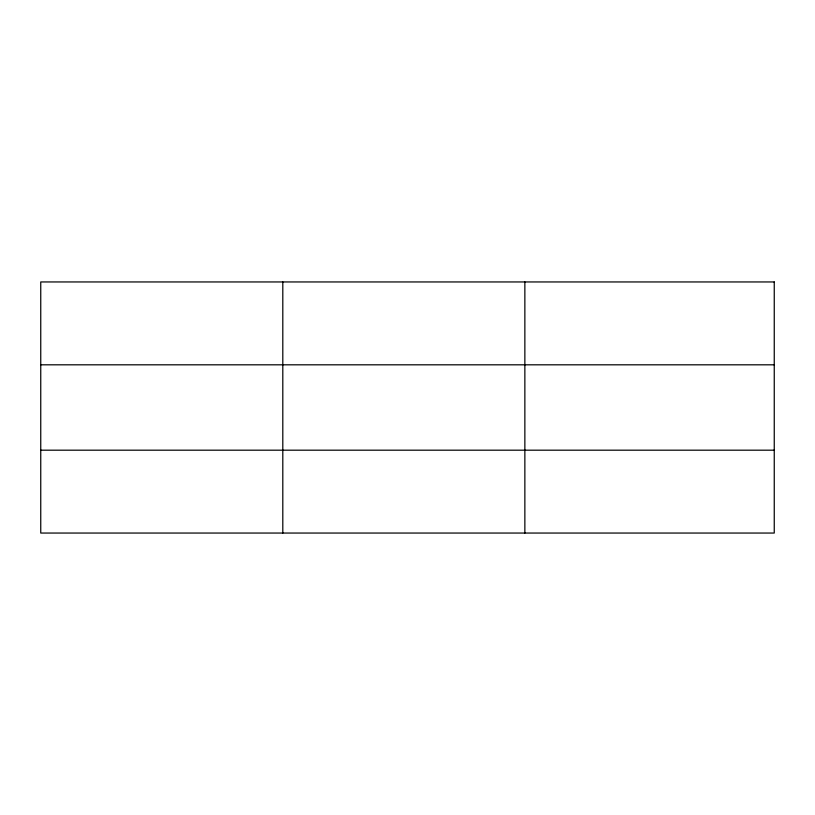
<?xml version="1.0" encoding="UTF-8"?>
<svg xmlns="http://www.w3.org/2000/svg" width="815" height="815" viewBox="0 0 815 815"><rect width="100%" height="100%" fill="white"/><g stroke="black" fill="none" stroke-linecap="round" stroke-linejoin="round"><path stroke-width="1.22" d="M282.805 533.051L282.805 281.949M524.86 533.051L524.86 281.949M40.75 364.814L774.25 364.814M40.75 450.186L774.25 450.186M774.25 281.949L774.25 533.051L40.75 533.051L40.75 281.949L774.25 281.949"/></g></svg>
